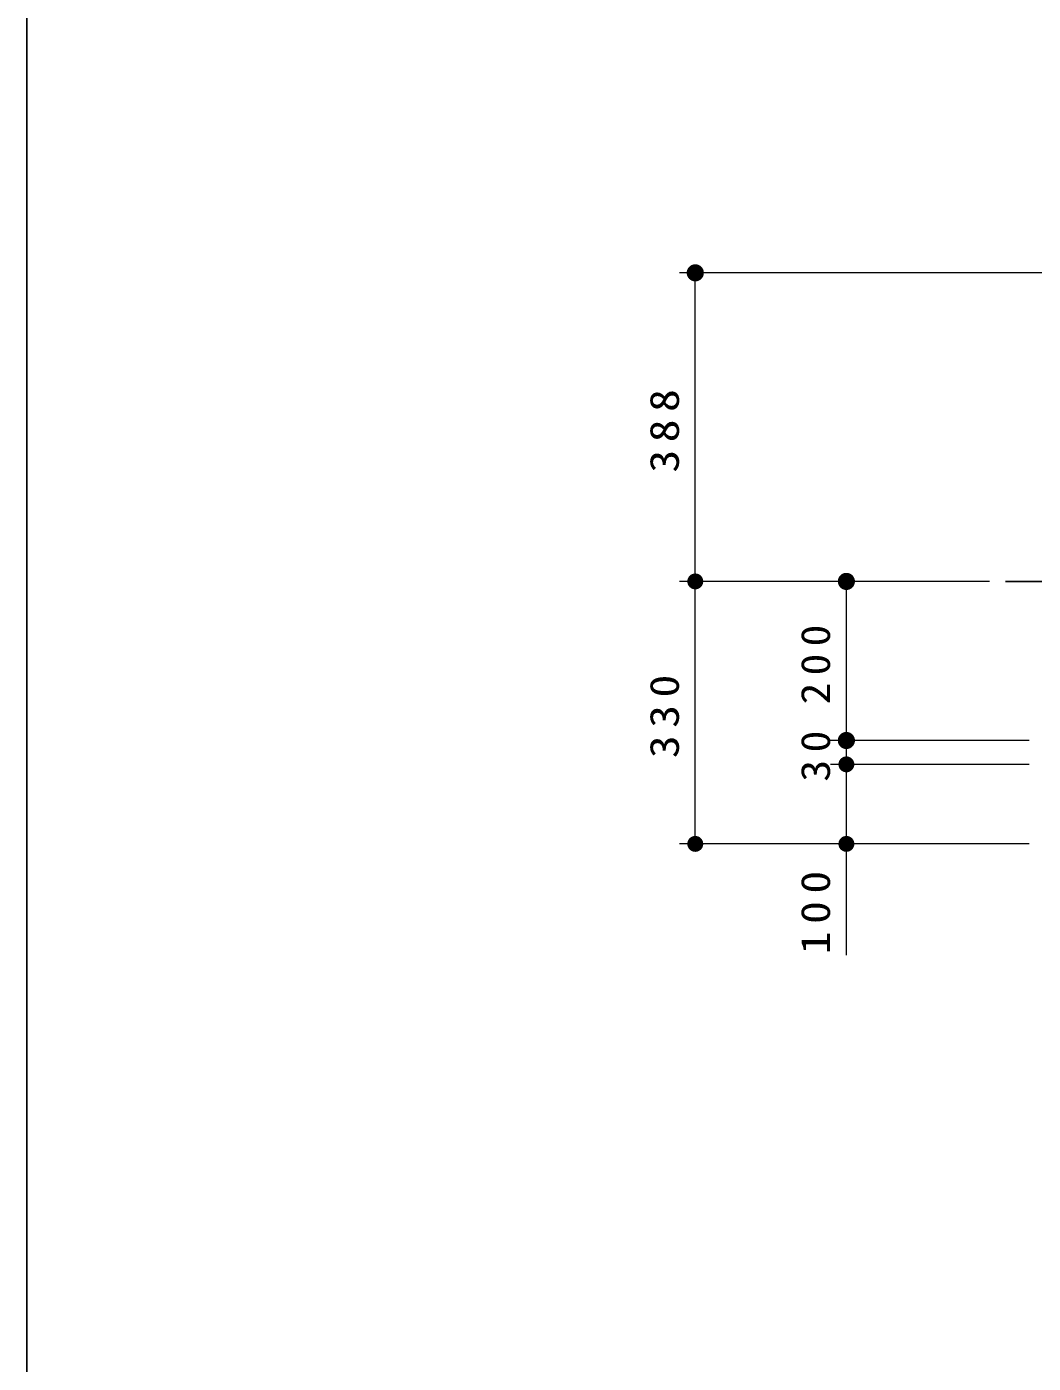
# Model space of a CAD drawing. Units: millimetres on the paper, scale 1:20. Extents: x -365 to 12, y -38 to 257.
# Drawn here: x -365 to -301.7, y 63.2 to 147.2 of the extents above; entities that cross this region are included whole.
import ezdxf

# ---------------------------------------------------------------- set-up
doc = ezdxf.new("R2010")
doc.units = ezdxf.units.MM
doc.layers.add('1_20', color=3, linetype='Continuous', lineweight=25)
doc.layers.add('99', color=7, linetype='Continuous', lineweight=13)
doc.styles.add('ＭＳ ゴシック', font='')
doc.styles.get('ＭＳ ゴシック').set_extended_font_data('MS Gothic')

# ---------------------------------------------------------------- blocks, each defined once
blk = doc.blocks.new('filled_dot')
at = {"color": 0, "linetype": 'Continuous', "lineweight": -2, "const_width": 1.25}
blk.add_lwpolyline([(-0.625, 0, 1), (0.625, 0, 1)], format="xyb", close=True, dxfattribs=at)

msp = doc.modelspace()

# ---------------------------------------------------------------- linework, layer by layer
at = {"layer": '1_20', "color": 7, "lineweight": 13}
for p, q in [((-300.467, 131.75), (-323.967, 131.75)), ((-322.967, 112.353), (-322.967, 131.75)), ((-304.467, 112.353), (-323.967, 112.353)), ((-322.967, 95.853), (-322.967, 112.353)), ((-313.467, 102.353), (-313.467, 112.353)), ((-301.967, 102.353), (-314.467, 102.353)), ((-313.467, 100.853), (-313.467, 102.353)), ((-301.967, 100.853), (-314.467, 100.853)), ((-313.467, 88.858), (-313.467, 100.853)), ((-301.967, 95.853), (-323.967, 95.853))]:
    msp.add_line(p, q, dxfattribs=at)
at = {"layer": '1_20'}
msp.add_line((-303.467, 112.353), (-298.467, 112.353), dxfattribs=at)
at = {"layer": '99', "color": 20, "lineweight": 25}
msp.add_line((-365, 257), (-365, 0), dxfattribs=at)

# ---------------------------------------------------------------- block references
at = {"layer": '1_20', "color": 7, "lineweight": 13}
for p, xscale, yscale, rotation in [((-322.967, 131.75), 0.431, 0.431, 270), ((-322.967, 112.353), 0.4, 0.4, 270), ((-313.467, 112.353), 0.431, 0.431, 270), ((-313.467, 102.353), 0.431, 0.431, 270), ((-313.467, 100.853), 0.4, 0.4, 270), ((-322.967, 95.853), 0.4, 0.4, 90), ((-313.467, 95.853), 0.4, 0.4, 90)]:
    msp.add_blockref('filled_dot', p, dxfattribs=dict(at, xscale=xscale, yscale=yscale, rotation=rotation))

# ---------------------------------------------------------------- texts
at = {"layer": '1_20', "color": 7, "char_height": 1.833, "attachment_point": 8, "rotation": 90, "style": 'ＭＳ ゴシック'}
for s, insert in [('\\T1.33;\\W1.15;388', (-323.967, 122.052)), ('\\T1.33;\\W1.1;200', (-314.467, 107.353)), ('\\T1.33;\\W1.15;330', (-323.967, 104.103)), ('\\T1.34;\\W1.1;30', (-314.467, 101.603)), ('\\T1.33;\\W1.15;100', (-314.467, 91.775))]:
    msp.add_mtext(s, dxfattribs=dict(at, insert=insert))

doc.saveas('drawing.dxf')
